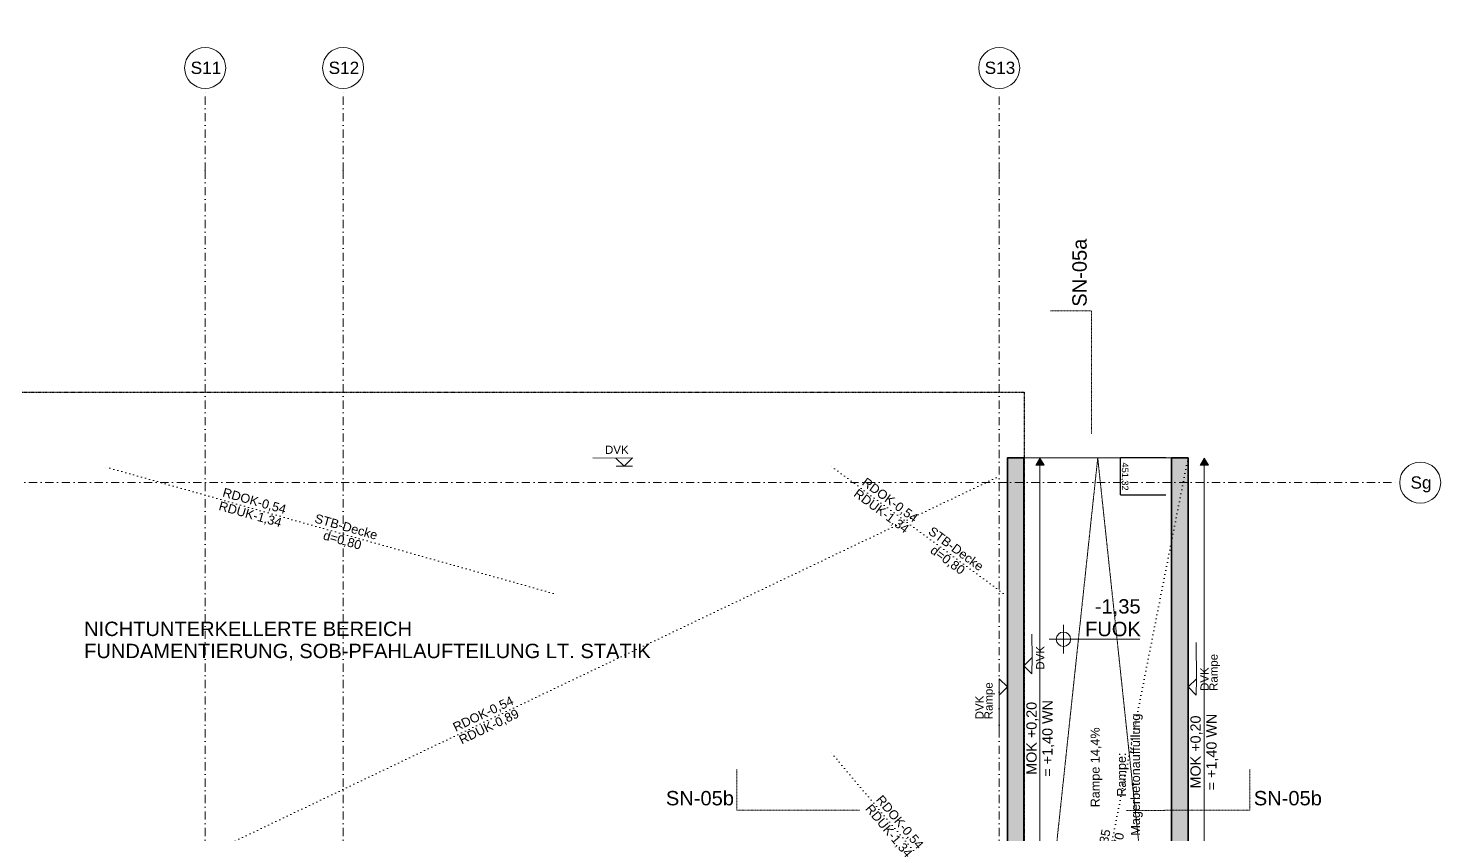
# Model space of a CAD drawing. Header units: millimetres. Extents: x 32522367 to 32638135, y 41424826 to 41540167.
# Drawn here: x 32615654 to 32632856, y 41472625 to 41482446 of the extents above; entities that cross this region are included whole.
import ezdxf
from ezdxf.enums import TextEntityAlignment as Align

# ---------------------------------------------------------------- set-up
doc = ezdxf.new("R2010")
doc.units = ezdxf.units.MM
for name, pattern in [('Achse', [0.2, 0.1, -0.05, 0, -0.05]), ('Punktlinie weit', [0.05, 0, -0.05]), ('Raster', [0.2, 0.1, -0.05, 0, -0.05]), ('Strichlinie eng', [0.1, 0.075, -0.025]), ('Strichlinie weit', [0.2, 0.15, -0.05]), ('Untersicht', [0.1, 0.075, -0.025])]:
    doc.linetypes.add(name, pattern=pattern)
for name, color, linetype in [('000 Achsraster Haupt', 251, 'Continuous'), ('120 Wand Innen tragend', 251, 'Continuous'), ('215 DVK darüber', 251, 'Continuous'), ('330 Dachaufbau', 251, 'Continuous'), ('951 Polierplan Hoehenkote', 251, 'Continuous'), ('955 Polierplan Beschriftung', 251, 'Continuous')]:
    doc.layers.add(name, color=color, linetype=linetype)
for name, color, linetype, lineweight in [('000 Achsraster Haupt_Stift_Nr__1', 251, 'Continuous', 13), ('110 Wand Aussen_Stift_Nr__24', 251, 'Continuous', 13), ('110 Wand Aussen_Stift_Nr__4', 251, 'Continuous', 35), ('120 Wand Innen tragend_Stift_Nr__76', 251, 'Continuous', 13), ('215 DVK darüber_Stift_Nr__17', 251, 'Continuous', 18), ('330 Dachaufbau_Stift_Nr__76', 251, 'Continuous', 13), ('420 Rampe_Stift_Nr__1', 251, 'Continuous', 13), ('681 Fluchtlinien_Stift_Nr__10', 251, 'Continuous', 25), ('851 Marker Schnittführung Neben_Stift_Nr__1', 251, 'Continuous', 13), ('851 Marker Schnittführung Neben_Stift_Nr__2', 251, 'Continuous', 18), ('915 Allgemein Beschriftung_Stift_Nr__1', 251, 'Continuous', 13), ('951 Polierplan Hoehenkote_Stift_Nr__1', 251, 'Continuous', 13), ('951 Polierplan Hoehenkote_Stift_Nr__109', 251, 'Continuous', 13), ('955 Polierplan Beschriftung_Stift_Nr__1', 251, 'Continuous', 13)]:
    doc.layers.add(name, color=color, linetype=linetype, lineweight=lineweight)
doc.layers.add('E_NACHRTECH', color=3, linetype='Continuous', true_color=0x00fa00)
doc.styles.add('ERSTELLTER_STIL_1', font='arial.ttf')
doc.styles.get("Standard").update_dxf_attribs({"font": 'arial.ttf'})
doc.dimstyles.new('ISO-25', dxfattribs={"dimtxt": 80, "dimasz": 2.5, "dimexe": 1.25, "dimexo": 0.625, "dimtad": 1, "dimtxsty": 'Standard', "dimcen": 2.5, "dimazin": 3, "dimtfac": 1, "dimtmove": 0, "dimatfit": 3})

# ---------------------------------------------------------------- blocks, each defined once
blk = doc.blocks.new('*D2244')
at = {"layer": 'Defpoints', "color": 0, "transparency": 16777216}
for p in [(32628957, 41477213), (32629507, 41477213), (32629507, 41476762)]:
    blk.add_point(p, dxfattribs=at)
at = {"layer": 'E_NACHRTECH', "color": 0, "lineweight": -2, "transparency": 16777216}
for p, q in [((32629507, 41477213), (32628955, 41477213)), ((32628957, 41476764), (32628957, 41477210)), ((32629507, 41476762), (32628955, 41476762))]:
    blk.add_line(p, q, dxfattribs=at)
at = {"layer": 'E_NACHRTECH', "color": 0, "transparency": 16777216}
for points in [[(32628957, 41477210), (32628956, 41477210), (32628957, 41477213)], [(32628957, 41476764), (32628956, 41476764), (32628957, 41476762)]]:
    blk.add_solid(points, dxfattribs=at)
at = {"layer": 'E_NACHRTECH', "color": 0, "transparency": 16777216, "insert": (32629005, 41476987), "char_height": 80, "attachment_point": 5, "rotation": 270.0003}
blk.add_mtext('451,32', dxfattribs=at)
blk = doc.blocks.new('Dachfläche_9', base_point=(86.213, 2.884))
at = {"layer": '330 Dachaufbau_Stift_Nr__76', "color": 8, "linetype": 'Untersicht', "lineweight": 13, "flags": 128}
for points in [[(86.213, 2.884), (88.593, 10.991)], [(88.593, 10.991), (90.32, 10.484)], [(90.32, 10.484), (87.94, 2.377)], [(87.94, 2.377), (86.213, 2.884)]]:
    blk.add_lwpolyline(points, dxfattribs=at)
blk = doc.blocks.new('Wand_522', base_point=(85.951, 2.7))
at = {"layer": '120 Wand Innen tragend_Stift_Nr__76', "color": 8, "linetype": 'Untersicht', "lineweight": 13, "flags": 128}
for points in [[(88.401, 11.047), (86.035, 2.988)], [(88.401, 11.047), (88.593, 10.991)], [(86.143, 2.644), (88.593, 10.991)], [(85.951, 2.7), (86.143, 2.644)]]:
    blk.add_lwpolyline(points, dxfattribs=at)
blk = doc.blocks.new('Wand_569', base_point=(88.132, 2.32))
at = {"layer": '120 Wand Innen tragend_Stift_Nr__76', "color": 8, "linetype": 'Untersicht', "lineweight": 13, "flags": 128}
for points in [[(90.32, 10.484), (87.94, 2.377)], [(88.132, 2.32), (90.512, 10.428)], [(90.512, 10.428), (90.32, 10.484)]]:
    blk.add_lwpolyline(points, dxfattribs=at)
blk = doc.blocks.new('Linie_10', base_point=(86.331, 2.589))
at = {"layer": '951 Polierplan Hoehenkote', "linetype": 'Continuous', "lineweight": 0, "true_color": 0x000000}
for points in [[(88.781, 10.936), (88.709, 10.867), (88.805, 10.839)], [(86.331, 2.589), (86.403, 2.658), (86.307, 2.686)]]:
    blk.add_hatch(color=18, dxfattribs=at).paths.add_polyline_path(points)
at = {"layer": '951 Polierplan Hoehenkote_Stift_Nr__1', "color": 7, "linetype": 'Continuous', "lineweight": 13}
for p, q in [((86.355, 2.672), (88.757, 10.853)), ((88.781, 10.936), (88.709, 10.867)), ((88.805, 10.839), (88.709, 10.867)), ((88.781, 10.936), (88.805, 10.839)), ((86.307, 2.686), (86.403, 2.658)), ((86.331, 2.589), (86.307, 2.686)), ((86.331, 2.589), (86.403, 2.658))]:
    blk.add_line(p, q, dxfattribs=at)
blk = doc.blocks.new('Linie_12', base_point=(88.32, 2.265))
at = {"layer": '951 Polierplan Hoehenkote', "linetype": 'Continuous', "lineweight": 0, "true_color": 0x000000}
for points in [[(90.7, 10.372), (90.628, 10.303), (90.724, 10.275)], [(88.32, 2.265), (88.393, 2.334), (88.297, 2.362)]]:
    blk.add_hatch(color=18, dxfattribs=at).paths.add_polyline_path(points)
at = {"layer": '951 Polierplan Hoehenkote_Stift_Nr__1', "color": 7, "linetype": 'Continuous', "lineweight": 13}
for p, q in [((90.7, 10.372), (90.628, 10.303)), ((90.7, 10.372), (90.724, 10.275)), ((88.345, 2.348), (90.676, 10.289)), ((90.724, 10.275), (90.628, 10.303)), ((88.297, 2.362), (88.393, 2.334)), ((88.32, 2.265), (88.297, 2.362)), ((88.32, 2.265), (88.393, 2.334))]:
    blk.add_line(p, q, dxfattribs=at)
blk = doc.blocks.new('Höhenbemaßung_239', base_point=(88.434, 8.738))
at = {"layer": '951 Polierplan Hoehenkote_Stift_Nr__1', "color": 7, "linetype": 'Continuous', "lineweight": 13}
for p, q in [((88.266, 8.787), (89.326, 8.476)), ((88.385, 8.57), (88.484, 8.905))]:
    blk.add_line(p, q, dxfattribs=at)
blk.add_circle((88.434, 8.738), 0.0875, dxfattribs=at)
at = {"layer": '951 Polierplan Hoehenkote_Stift_Nr__109', "color": 7, "lineweight": 13, "char_height": 0.175, "attachment_point": 7, "rotation": 343.64, "style": 'ERSTELLTER_STIL_1'}
for s, insert in [('\\A1;{\\pql;\\fArial|b0|i0|c0|p0;\\W1.000000;-1,35}', (88.88, 8.899)), ('\\A1;{\\pql;\\fArial|b0|i0|c0|p0;\\W1.000000;FUOK}', (88.696, 8.697))]:
    blk.add_mtext(s, dxfattribs=dict(at, insert=insert))
blk = doc.blocks.new('Höhenbemaßung_260', base_point=(87.616, 8.372))
at = {"layer": '215 DVK darüber_Stift_Nr__17', "color": 190, "linetype": 'Continuous', "lineweight": 18, "true_color": 0x9900ff}
for p, q in [((87.548, 8.496), (87.491, 8.304)), ((87.616, 8.372), (87.548, 8.496)), ((87.644, 8.468), (87.587, 8.276)), ((87.491, 8.304), (87.367, 7.88)), ((87.491, 8.304), (87.616, 8.372))]:
    blk.add_line(p, q, dxfattribs=at)
at = {"layer": '215 DVK darüber_Stift_Nr__17', "color": 190, "lineweight": 18, "true_color": 0x9900ff, "char_height": 0.1, "attachment_point": 7, "rotation": 73.6061, "style": 'ERSTELLTER_STIL_1'}
for s, insert in [('\\A1;{\\pql;\\fArial|b0|i0|c0|p0;\\W1.000000;Rampe}', (87.361, 8.037)), ('\\A1;{\\pql;\\fArial|b0|i0|c0|p0;\\W1.000000;DVK }', (87.226, 8.076))]:
    blk.add_mtext(s, dxfattribs=dict(at, insert=insert))
blk = doc.blocks.new('Höhenbemaßung_261', base_point=(89.726, 7.752))
at = {"layer": '215 DVK darüber_Stift_Nr__17', "color": 190, "linetype": 'Continuous', "lineweight": 18, "true_color": 0x9900ff}
for p, q in [((89.851, 7.82), (89.975, 8.244)), ((89.698, 7.656), (89.755, 7.848)), ((89.851, 7.82), (89.726, 7.752)), ((89.726, 7.752), (89.794, 7.628)), ((89.794, 7.628), (89.851, 7.82))]:
    blk.add_line(p, q, dxfattribs=at)
at = {"layer": '215 DVK darüber_Stift_Nr__17', "color": 190, "lineweight": 18, "true_color": 0x9900ff, "char_height": 0.1, "attachment_point": 7, "rotation": 73.6061, "style": 'ERSTELLTER_STIL_1'}
for s, insert in [('\\A1;{\\pql;\\fArial|b0|i0|c0|p0;\\W1.000000;DVK }', (89.953, 7.635)), ('\\A1;{\\pql;\\fArial|b0|i0|c0|p0;\\W1.000000;Rampe}', (90.087, 7.596))]:
    blk.add_mtext(s, dxfattribs=dict(at, insert=insert))
blk = doc.blocks.new('Höhenbemaßung_262', base_point=(83.895, 12.266))
at = {"layer": '215 DVK darüber_Stift_Nr__17', "color": 190, "linetype": 'Continuous', "lineweight": 18, "true_color": 0x9900ff}
for p, q in [((83.827, 12.39), (83.557, 12.47)), ((84.019, 12.334), (83.827, 12.39)), ((83.827, 12.39), (83.895, 12.266)), ((83.991, 12.238), (83.799, 12.294)), ((83.895, 12.266), (84.019, 12.334))]:
    blk.add_line(p, q, dxfattribs=at)
at = {"layer": '215 DVK darüber_Stift_Nr__17', "color": 190, "lineweight": 18, "true_color": 0x9900ff, "insert": (83.713, 12.476), "char_height": 0.1, "attachment_point": 7, "rotation": 343.6061, "style": 'ERSTELLTER_STIL_1'}
blk.add_mtext('\\A1;{\\pql;\\fArial|b0|i0|c0|p0;\\W1.000000;DVK}', dxfattribs=at)
blk = doc.blocks.new('Etikett_355', base_point=(68.814, 7.731))
at = {"layer": '955 Polierplan Beschriftung_Stift_Nr__1', "color": 7, "linetype": 'Punktlinie weit', "lineweight": 13}
blk.add_line((68.814, 7.731), (88.297, 10.87), dxfattribs=at)
at = {"layer": '955 Polierplan Beschriftung_Stift_Nr__1', "color": 7, "lineweight": 13, "insert": (81.022, 9.694), "char_height": 0.11, "attachment_point": 4, "rotation": 9.1534, "line_spacing_factor": 0.929581, "style": 'ERSTELLTER_STIL_1'}
blk.add_mtext('\\A1;{\\pql;\\fArial|b0|i0|c0|p0;\\W1.000000;RDOK\\fArial|b0|i0|c0|p0;\\W1.000000;\\fArial|b0|i0|c0|p0;\\W1.000000;-0,54\\fArial|b0|i0|c0|p0;\\W1.000000;\\A1{\\H.66x;\\S^  ;}\\fArial|b0|i0|c0|p0;\\W1.000000;\\fArial|b0|i0|c0|p0;\\W1.000000;\\P\\pql;\\fArial|b0|i0|c0|p0;\\W1.000000;RDUK\\fArial|b0|i0|c0|p0;\\W1.000000;\\fArial|b0|i0|c0|p0;\\W1.000000;-0,89\\fArial|b0|i0|c0|p0;\\W1.000000;\\A1{\\H.66x;\\S^  ;}\\fArial|b0|i0|c0|p0;\\W1.000000;\\fArial|b0|i0|c0|p0;\\W1.000000;}', dxfattribs=at)
blk = doc.blocks.new('Etikett_357', base_point=(81.375, 11.396))
at = {"layer": '955 Polierplan Beschriftung_Stift_Nr__1', "color": 7, "linetype": 'Punktlinie weit', "lineweight": 13}
blk.add_line((82.63, 11.022), (77.799, 14.056), dxfattribs=at)
at = {"layer": '955 Polierplan Beschriftung_Stift_Nr__1', "color": 7, "lineweight": 13, "char_height": 0.11, "rotation": 327.8689, "line_spacing_factor": 0.929581, "style": 'ERSTELLTER_STIL_1'}
for s, insert, attachment_point in [('\\A1;{\\pql;\\fArial|b0|i0|c0|p0;\\W1.000000;RDOK\\fArial|b0|i0|c0|p0;\\W1.000000;\\fArial|b0|i0|c0|p0;\\W1.000000;-0,54\\fArial|b0|i0|c0|p0;\\W1.000000;\\A1{\\H.66x;\\S^  ;}\\fArial|b0|i0|c0|p0;\\W1.000000;\\fArial|b0|i0|c0|p0;\\W1.000000;\\P\\pql;\\fArial|b0|i0|c0|p0;\\W1.000000;RDUK\\fArial|b0|i0|c0|p0;\\W1.000000;\\fArial|b0|i0|c0|p0;\\W1.000000;-1,34\\fArial|b0|i0|c0|p0;\\W1.000000;\\A1{\\H.66x;\\S^  ;}\\fArial|b0|i0|c0|p0;\\W1.000000;\\fArial|b0|i0|c0|p0;\\W1.000000;}', (79.066, 13.255), 4), ('\\A1;{\\pqc;\\fArial|b0|i0|c0|p0;\\W1.000000;\\fArial|b0|i0|c0|p0;\\W1.000000;\\fArial|b0|i0|c0|p0;\\W1.000000;STB-Decke\\fArial|b0|i0|c0|p0;\\W1.000000;\\A1{\\H.66x;\\S^  ;}\\fArial|b0|i0|c0|p0;\\W1.000000;\\fArial|b0|i0|c0|p0;\\W1.000000;\\P\\pqc;\\fArial|b0|i0|c0|p0;\\W1.000000;d=\\fArial|b0|i0|c0|p0;\\W1.000000;\\fArial|b0|i0|c0|p0;\\W1.000000;0,80\\fArial|b0|i0|c0|p0;\\W1.000000;\\A1{\\H.66x;\\S^  ;}\\fArial|b0|i0|c0|p0;\\W1.000000;\\fArial|b0|i0|c0|p0;\\W1.000000;}', (80.397, 12.419), 5)]:
    blk.add_mtext(s, dxfattribs=dict(at, insert=insert, attachment_point=attachment_point))
blk = doc.blocks.new('Etikett_358', base_point=(87.89, 9.483))
at = {"layer": '955 Polierplan Beschriftung_Stift_Nr__1', "color": 7, "linetype": 'Punktlinie weit', "lineweight": 13}
blk.add_line((87.888, 9.478), (86.312, 11.557), dxfattribs=at)
at = {"layer": '955 Polierplan Beschriftung_Stift_Nr__1', "color": 7, "lineweight": 13, "char_height": 0.11, "rotation": 307.1687, "line_spacing_factor": 0.929581, "style": 'ERSTELLTER_STIL_1'}
for s, insert, attachment_point in [('\\A1;{\\pql;\\fArial|b0|i0|c0|p0;\\W1.000000;RDOK\\fArial|b0|i0|c0|p0;\\W1.000000;\\fArial|b0|i0|c0|p0;\\W1.000000;-0,54\\fArial|b0|i0|c0|p0;\\W1.000000;\\A1{\\H.66x;\\S^  ;}\\fArial|b0|i0|c0|p0;\\W1.000000;\\fArial|b0|i0|c0|p0;\\W1.000000;\\P\\pql;\\fArial|b0|i0|c0|p0;\\W1.000000;RDUK\\fArial|b0|i0|c0|p0;\\W1.000000;\\fArial|b0|i0|c0|p0;\\W1.000000;-1,34\\fArial|b0|i0|c0|p0;\\W1.000000;\\A1{\\H.66x;\\S^  ;}\\fArial|b0|i0|c0|p0;\\W1.000000;\\fArial|b0|i0|c0|p0;\\W1.000000;}', (86.566, 11.215), 4), ('\\A1;{\\pqc;\\fArial|b0|i0|c0|p0;\\W1.000000;\\fArial|b0|i0|c0|p0;\\W1.000000;\\fArial|b0|i0|c0|p0;\\W1.000000;STB-Decke\\fArial|b0|i0|c0|p0;\\W1.000000;\\A1{\\H.66x;\\S^  ;}\\fArial|b0|i0|c0|p0;\\W1.000000;\\fArial|b0|i0|c0|p0;\\W1.000000;\\P\\pqc;\\fArial|b0|i0|c0|p0;\\W1.000000;d=\\fArial|b0|i0|c0|p0;\\W1.000000;\\fArial|b0|i0|c0|p0;\\W1.000000;0,80\\fArial|b0|i0|c0|p0;\\W1.000000;\\A1{\\H.66x;\\S^  ;}\\fArial|b0|i0|c0|p0;\\W1.000000;\\fArial|b0|i0|c0|p0;\\W1.000000;}', (87.418, 10.091), 5)]:
    blk.add_mtext(s, dxfattribs=dict(at, insert=insert, attachment_point=attachment_point))
blk = doc.blocks.new('Etikett_359', base_point=(86.639, 5.223))
at = {"layer": '955 Polierplan Beschriftung_Stift_Nr__1', "color": 7, "linetype": 'Punktlinie weit', "lineweight": 13}
blk.add_line((86.639, 5.223), (85.33, 8.212), dxfattribs=at)
at = {"layer": '955 Polierplan Beschriftung_Stift_Nr__1', "color": 7, "lineweight": 13, "char_height": 0.11, "rotation": 293.6382, "line_spacing_factor": 0.929581, "style": 'ERSTELLTER_STIL_1'}
for s, insert, attachment_point in [('\\A1;{\\pql;\\fArial|b0|i0|c0|p0;\\W1.000000;RDOK\\fArial|b0|i0|c0|p0;\\W1.000000;\\fArial|b0|i0|c0|p0;\\W1.000000;-0,54\\fArial|b0|i0|c0|p0;\\W1.000000;\\A1{\\H.66x;\\S^  ;}\\fArial|b0|i0|c0|p0;\\W1.000000;\\fArial|b0|i0|c0|p0;\\W1.000000;\\P\\pql;\\fArial|b0|i0|c0|p0;\\W1.000000;RDUK\\fArial|b0|i0|c0|p0;\\W1.000000;\\fArial|b0|i0|c0|p0;\\W1.000000;-1,34\\fArial|b0|i0|c0|p0;\\W1.000000;\\A1{\\H.66x;\\S^  ;}\\fArial|b0|i0|c0|p0;\\W1.000000;\\fArial|b0|i0|c0|p0;\\W1.000000;}', (85.644, 7.486), 4), ('\\A1;{\\pqc;\\fArial|b0|i0|c0|p0;\\W1.000000;\\fArial|b0|i0|c0|p0;\\W1.000000;\\fArial|b0|i0|c0|p0;\\W1.000000;STB-Decke\\fArial|b0|i0|c0|p0;\\W1.000000;\\A1{\\H.66x;\\S^  ;}\\fArial|b0|i0|c0|p0;\\W1.000000;\\fArial|b0|i0|c0|p0;\\W1.000000;\\P\\pqc;\\fArial|b0|i0|c0|p0;\\W1.000000;d=\\fArial|b0|i0|c0|p0;\\W1.000000;\\fArial|b0|i0|c0|p0;\\W1.000000;0,80\\fArial|b0|i0|c0|p0;\\W1.000000;\\A1{\\H.66x;\\S^  ;}\\fArial|b0|i0|c0|p0;\\W1.000000;\\fArial|b0|i0|c0|p0;\\W1.000000;}', (86.202, 6.209), 5)]:
    blk.add_mtext(s, dxfattribs=dict(at, insert=insert, attachment_point=attachment_point))
blk = doc.blocks.new('Etikett_363', base_point=(85.275, 0.397))
at = {"layer": '955 Polierplan Beschriftung_Stift_Nr__1', "color": 7, "linetype": 'Punktlinie weit', "lineweight": 13}
blk.add_line((85.275, 0.397), (90.512, 10.428), dxfattribs=at)
at = {"layer": '955 Polierplan Beschriftung_Stift_Nr__1', "color": 7, "lineweight": 13, "char_height": 0.11, "rotation": 62.4295, "line_spacing_factor": 0.929581, "style": 'ERSTELLTER_STIL_1'}
for s, insert, attachment_point in [('\\A1;{\\pql;\\fArial|b0|i0|c0|p0;\\W1.000000;RDOK\\fArial|b0|i0|c0|p0;\\W1.000000;\\fArial|b0|i0|c0|p0;\\W1.000000;-1,35\\fArial|b0|i0|c0|p0;\\W1.000000;\\A1{\\H.66x;\\S^  ;}\\fArial|b0|i0|c0|p0;\\W1.000000;\\fArial|b0|i0|c0|p0;\\W1.000000;\\P\\pql;\\fArial|b0|i0|c0|p0;\\W1.000000;RDUK\\fArial|b0|i0|c0|p0;\\W1.000000;\\fArial|b0|i0|c0|p0;\\W1.000000;-1,70\\fArial|b0|i0|c0|p0;\\W1.000000;\\A1{\\H.66x;\\S^  ;}\\fArial|b0|i0|c0|p0;\\W1.000000;\\fArial|b0|i0|c0|p0;\\W1.000000;}', (88.005, 5.618), 4), ('\\A1;{\\pqc;\\fArial|b0|i0|c0|p0;\\W1.000000;\\fArial|b0|i0|c0|p0;\\W1.000000;\\fArial|b0|i0|c0|p0;\\W1.000000;STB-Decke\\fArial|b0|i0|c0|p0;\\W1.000000;\\A1{\\H.66x;\\S^  ;}\\fArial|b0|i0|c0|p0;\\W1.000000;\\fArial|b0|i0|c0|p0;\\W1.000000;\\P\\pqc;\\fArial|b0|i0|c0|p0;\\W1.000000;d=\\fArial|b0|i0|c0|p0;\\W1.000000;\\fArial|b0|i0|c0|p0;\\W1.000000;0,35\\fArial|b0|i0|c0|p0;\\W1.000000;\\A1{\\H.66x;\\S^  ;}\\fArial|b0|i0|c0|p0;\\W1.000000;\\fArial|b0|i0|c0|p0;\\W1.000000;}', (87.638, 4.915), 5)]:
    blk.add_mtext(s, dxfattribs=dict(at, insert=insert, attachment_point=attachment_point))
blk = doc.blocks.new('Standard-Rastermarker_19')
at = {"layer": '000 Achsraster Haupt_Stift_Nr__1', "color": 7, "linetype": 'Raster', "lineweight": 13}
for q in [(50.083, 0), (0, 0)]:
    blk.add_line((1, 0), q, dxfattribs=at)
at = {"layer": '000 Achsraster Haupt_Stift_Nr__1', "color": 7, "linetype": 'Continuous', "lineweight": 13}
blk.add_circle((-0.25, 0), 0.25, dxfattribs=at)
at = {"layer": '000 Achsraster Haupt_Stift_Nr__1', "color": 7, "linetype": 'Raster', "lineweight": 13}
blk.add_point((1, 0), dxfattribs=at)
blk.add_point((1, 0), dxfattribs=at)
at = {"layer": '000 Achsraster Haupt_Stift_Nr__1', "color": 7, "lineweight": 13, "style": 'ERSTELLTER_STIL_1'}
for tag, p in [('AC_MarkerText_1_0', (-0.359, -0.034)), ('AC_MarkerText_1_1', (51.224, -0.034))]:
    blk.add_attdef(tag, text='', height=0.15, rotation=90, dxfattribs=at).set_placement(p, align=Align.TOP_CENTER)
blk = doc.blocks.new('Standard-Rastermarker_22')
at = {"layer": '000 Achsraster Haupt_Stift_Nr__1', "color": 7, "linetype": 'Raster', "lineweight": 13}
for p, q in [((1, 0), (27.7, 0)), ((27.7, 0), (27.7, 0)), ((27.7, 0), (28.7, 0))]:
    blk.add_line(p, q, dxfattribs=at)
at = {"layer": '000 Achsraster Haupt_Stift_Nr__1', "color": 7, "linetype": 'Continuous', "lineweight": 13}
blk.add_circle((28.95, 0), 0.25, dxfattribs=at)
at = {"layer": '000 Achsraster Haupt_Stift_Nr__1', "color": 7, "linetype": 'Raster', "lineweight": 13}
blk.add_point((27.7, 0), dxfattribs=at)
at = {"layer": '000 Achsraster Haupt_Stift_Nr__1', "color": 7, "lineweight": 13, "style": 'ERSTELLTER_STIL_1'}
for tag, p in [('AC_MarkerText_1_0', (-0.25, 0.075)), ('AC_MarkerText_1_1', (28.95, 0.075))]:
    blk.add_attdef(tag, text='', height=0.15, rotation=0, dxfattribs=at).set_placement(p, align=Align.TOP_CENTER)
blk = doc.blocks.new('Höhenbemaßung_282', base_point=(87.881, 8.564))
at = {"layer": '215 DVK darüber_Stift_Nr__17', "color": 190, "linetype": 'Continuous', "lineweight": 18, "true_color": 0x9900ff}
for p, q in [((88.005, 8.632), (88.084, 8.903)), ((87.852, 8.469), (87.909, 8.66)), ((88.005, 8.632), (87.881, 8.564)), ((87.948, 8.44), (88.005, 8.632)), ((87.881, 8.564), (87.948, 8.44))]:
    blk.add_line(p, q, dxfattribs=at)
at = {"layer": '215 DVK darüber_Stift_Nr__17', "color": 190, "lineweight": 18, "true_color": 0x9900ff, "insert": (88.107, 8.447), "char_height": 0.1, "attachment_point": 7, "rotation": 73.6061, "style": 'ERSTELLTER_STIL_1'}
blk.add_mtext('\\A1;{\\pql;\\fArial|b0|i0|c0|p0;\\W1.000000;DVK}', dxfattribs=at)

msp = doc.modelspace()

# ---------------------------------------------------------------- hatches: boundary and pattern name
at = {"layer": '110 Wand Aussen_Stift_Nr__24', "linetype": 'Continuous', "lineweight": 13}
for points in [[(32627778.727, 41468513.501), (32627778.682, 41477212.831), (32627578.682, 41477212.83), (32627578.727, 41468513.5)], [(32629778.726, 41468763.893), (32629778.683, 41477212.841), (32629578.683, 41477212.84), (32629578.726, 41468763.892)]]:
    msp.add_hatch(color=92, dxfattribs=at).paths.add_polyline_path(points)

# ---------------------------------------------------------------- linework, layer by layer
at = {"layer": '110 Wand Aussen_Stift_Nr__4', "color": 7, "linetype": 'Continuous', "lineweight": 35, "flags": 128}
for points in [[(32627778.727, 41468513.501), (32627778.682, 41477212.831), (32627578.682, 41477212.83), (32627578.727, 41468513.5)], [(32629778.726, 41468763.893), (32629778.683, 41477212.841), (32629578.683, 41477212.84), (32629578.726, 41468763.892)]]:
    msp.add_lwpolyline(points, close=True, dxfattribs=at)
at = {"layer": '420 Rampe_Stift_Nr__1', "color": 7, "linetype": 'Continuous', "lineweight": 13}
msp.add_line((32627578.682, 41477212.83), (32629778.682, 41477212.841), dxfattribs=at)
at = {"layer": '420 Rampe_Stift_Nr__1', "color": 7, "linetype": 'Strichlinie eng', "lineweight": 13}
for p, q in [((32627778.726, 41468763.501), (32628678.682, 41477212.835)), ((32628678.682, 41477212.835), (32629578.726, 41468763.51))]:
    msp.add_line(p, q, dxfattribs=at)
at = {"layer": '681 Fluchtlinien_Stift_Nr__10', "color": 1, "linetype": 'Strichlinie weit', "lineweight": 25}
msp.add_lwpolyline([(32545868.865, 41441712.417), (32545868.431, 41527613.435), (32593380.819, 41527613.674), (32593380.92, 41507613.674), (32565868.532, 41507613.536), (32565868.764, 41461712.518), (32607781.152, 41461712.73), (32607781.069, 41478013.747), (32627781.069, 41478013.848), (32627781.253, 41441712.831)], close=True, dxfattribs=at)
msp.add_lwpolyline([(32587378.762, 41461712.627), (32607781.152, 41461712.73), (32607781.069, 41478013.747), (32627781.069, 41478013.848), (32627781.253, 41441712.831), (32587378.862, 41441712.627)], dxfattribs=at)
at = {"layer": '851 Marker Schnittführung Neben_Stift_Nr__2', "color": 7, "linetype": 'Achse', "lineweight": 18}
for points in [[(32628104.198, 41479005.07), (32628604.198, 41479005.072), (32628604.205, 41477505.072)], [(32624283.45, 41473422.947), (32624283.452, 41472922.947), (32625783.452, 41472922.955)], [(32630529.337, 41473422.743), (32630529.602, 41472922.743), (32629029.602, 41472921.949)]]:
    msp.add_lwpolyline(points, dxfattribs=at)

# ---------------------------------------------------------------- block references
at = {"layer": '000 Achsraster Haupt', "color": 7, "linetype": 'Continuous', "lineweight": 18}
ref = msp.add_blockref('Standard-Rastermarker_19', (32617808.662, 41481712.782), dxfattribs=dict(at, xscale=999.9999999999995, yscale=999.9999999999995, zscale=999.9999999999995, rotation=270.0002901272617))
ref.add_attrib('AC_MarkerText_1', 'S11', dxfattribs={"layer": '000 Achsraster Haupt_Stift_Nr__1', "color": 7, "lineweight": 13, "height": 150, "rotation": 0.0002954, "style": 'ERSTELLTER_STIL_1'}).set_placement((32617818.318, 41482039.17), align=Align.TOP_CENTER)
ref = msp.add_blockref('Standard-Rastermarker_19', (32619488.662, 41481712.79), dxfattribs=dict(at, xscale=999.9999999999995, yscale=999.9999999999995, zscale=999.9999999999995, rotation=270.0002901272617))
ref.add_attrib('AC_MarkerText_1', 'S12', dxfattribs={"layer": '000 Achsraster Haupt_Stift_Nr__1', "color": 7, "lineweight": 13, "height": 150, "rotation": 0.0002954, "style": 'ERSTELLTER_STIL_1'}).set_placement((32619498.317, 41482039.178), align=Align.TOP_CENTER)
ref = msp.add_blockref('Standard-Rastermarker_19', (32627478.659, 41481712.831), dxfattribs=dict(at, xscale=999.9999999999995, yscale=999.9999999999995, zscale=999.9999999999995, rotation=270.0002901272617))
ref.add_attrib('AC_MarkerText_1', 'S13', dxfattribs={"layer": '000 Achsraster Haupt_Stift_Nr__1', "color": 7, "lineweight": 13, "height": 150, "rotation": 0.0002954, "style": 'ERSTELLTER_STIL_1'}).set_placement((32627488.315, 41482039.219), align=Align.TOP_CENTER)
ref = msp.add_blockref('Standard-Rastermarker_22', (32603655.995, 41476912.709), dxfattribs=dict(at, xscale=1000, yscale=1000, zscale=1000, rotation=0.0002892115761607))
ref.add_attrib('AC_MarkerText_1_1', 'Sg', dxfattribs={"layer": '000 Achsraster Haupt_Stift_Nr__1', "color": 7, "lineweight": 13, "height": 150, "rotation": 0.0002954, "style": 'ERSTELLTER_STIL_1'}).set_placement((32632615.651, 41476989.24), align=Align.TOP_CENTER)
at = {"layer": '120 Wand Innen tragend', "color": 7, "lineweight": 35, "xscale": 1000, "yscale": 1000, "zscale": 1000, "rotation": 16.36019999999994}
for name, p in [('Wand_522', (32627578.727, 41468513.5)), ('Wand_569', (32629778.725, 41468763.511))]:
    msp.add_blockref(name, p, dxfattribs=at)
at = {"layer": '215 DVK darüber', "color": 190, "lineweight": 18, "true_color": 0x9900ff, "xscale": 1000, "yscale": 1000, "zscale": 1000, "rotation": 16.36019999999994}
for name, p in [('Höhenbemaßung_262', (32622912.014, 41477112.799)), ('Höhenbemaßung_282', (32627778.696, 41474683.853)), ('Höhenbemaßung_261', (32629778.697, 41474424.458)), ('Höhenbemaßung_260', (32627578.697, 41474424.447))]:
    msp.add_blockref(name, p, dxfattribs=at)
at = {"layer": '330 Dachaufbau', "color": 7, "linetype": 'Continuous', "lineweight": 13, "xscale": 1000, "yscale": 1000, "zscale": 1000, "rotation": 16.36019999999994}
msp.add_blockref('Dachfläche_9', (32627778.726, 41468763.897), dxfattribs=at)
at = {"layer": '951 Polierplan Hoehenkote', "color": 7, "linetype": 'Continuous', "lineweight": 13, "xscale": 1000, "yscale": 1000, "zscale": 1000, "rotation": 16.36019999999994}
for name, p in [('Linie_10', (32627975.156, 41468513.502)), ('Linie_12', (32629975.154, 41468763.512))]:
    msp.add_blockref(name, p, dxfattribs=at)
at = {"layer": '951 Polierplan Hoehenkote', "color": 7, "lineweight": 13, "xscale": 1000, "yscale": 1000, "zscale": 1000, "rotation": 16.36019999999994}
msp.add_blockref('Höhenbemaßung_239', (32628261.234, 41475005.864), dxfattribs=at)
at = {"layer": '955 Polierplan Beschriftung', "color": 7, "linetype": 'Continuous', "lineweight": 13, "xscale": 1000, "yscale": 1000, "zscale": 1000, "rotation": 16.36019999999994}
for name, p in [('Etikett_357', (32620738.675, 41475568.367)), ('Etikett_358', (32627528.673, 41475567.788)), ('Etikett_363', (32627578.739, 41466113.212)), ('Etikett_355', (32609718.726, 41468513.41)), ('Etikett_359', (32627528.696, 41471127.823))]:
    msp.add_blockref(name, p, dxfattribs=at)

# ---------------------------------------------------------------- texts
at = {"layer": '420 Rampe_Stift_Nr__1', "color": 7, "linetype": 'Continuous', "lineweight": 13, "insert": (32628591.585, 41473445.554), "char_height": 110, "attachment_point": 2, "rotation": 90.0002935, "style": 'ERSTELLTER_STIL_1'}
msp.add_mtext('\\A1;{\\pqc;\\fArial|b0|i0|c0|p0;\\W1.000000;Rampe 14,\\fArial|b0|i0|c0|p0;\\W1.000000;4\\fArial|b0|i0|c0|p0;\\W1.000000;%}', dxfattribs=at)
at = {"layer": '851 Marker Schnittführung Neben_Stift_Nr__1', "color": 7, "linetype": 'Continuous', "lineweight": 13, "char_height": 175, "attachment_point": 1, "style": 'ERSTELLTER_STIL_1'}
for s, insert, rotation in [('\\A1;{\\pql;\\fArial|b0|i0|c0|p0;\\W1.000000;S\\fArial|b0|i0|c0|p0;\\W1.000000;N\\fArial|b0|i0|c0|p0;\\W1.000000;-05a}', (32628369.197, 41479055.071), 90.0002935), ('\\A1;{\\pql;\\fArial|b0|i0|c0|p0;\\W1.000000;S\\fArial|b0|i0|c0|p0;\\W1.000000;N\\fArial|b0|i0|c0|p0;\\W1.000000;-05b}', (32623419.701, 41473157.944), 0.0002892), ('\\A1;{\\pql;\\fArial|b0|i0|c0|p0;\\W1.000000;S\\fArial|b0|i0|c0|p0;\\W1.000000;N\\fArial|b0|i0|c0|p0;\\W1.000000;-05b}', (32630579.478, 41473157.77), 0.0303196)]:
    msp.add_mtext(s, dxfattribs=dict(at, insert=insert, rotation=rotation))
at = {"layer": '915 Allgemein Beschriftung_Stift_Nr__1', "color": 7, "linetype": 'Continuous', "lineweight": 13, "insert": (32616334.642, 41475219.815), "char_height": 175, "attachment_point": 1, "rotation": 0.0002892, "line_spacing_factor": 0.922487, "style": 'ERSTELLTER_STIL_1'}
msp.add_mtext('\\A1;{\\pql;\\fArial|b0|i0|c0|p0;\\W1.000000;NICHTUNTERKELLERTE BEREICH\\P\\pql;\\fArial|b0|i0|c0|p0;\\W1.000000;FUNDAMENTIERUNG, \\fArial|b0|i0|c0|p0;\\W1.000000;SOB-PFAHLAUFTEILUNG\\fArial|b0|i0|c0|p0;\\W1.000000; LT. STATIK}', dxfattribs=at)
at = {"layer": '951 Polierplan Hoehenkote_Stift_Nr__109', "color": 7, "linetype": 'Continuous', "lineweight": 13, "char_height": 125, "attachment_point": 2, "line_spacing_factor": 0.929581, "style": 'ERSTELLTER_STIL_1'}
for insert, rotation in [((32627809.662, 41473798.861), 90.0002931), ((32629807.272, 41473632.535), 90.0002892)]:
    msp.add_mtext('\\A1;{\\pqc;\\fArial|b0|i0|c0|p0;\\W1.000000;MOK\\fArial|b0|i0|c0|p0;\\W1.000000; \\fArial|b0|i0|c0|p0;\\W1.000000;+\\fArial|b0|i0|c0|p0;\\W1.000000;0,20\\P\\pqc;\\fArial|b0|i0|c0|p0;\\W1.000000;= +\\fArial|b0|i0|c0|p0;\\W1.000000;1,40\\fArial|b0|i0|c0|p0;\\W1.000000; WN}', dxfattribs=dict(at, insert=insert, rotation=rotation))
at = {"layer": '955 Polierplan Beschriftung_Stift_Nr__1', "color": 7, "linetype": 'Continuous', "lineweight": 13, "insert": (32628912.174, 41473357.484), "char_height": 110, "attachment_point": 2, "rotation": 90.0002892, "line_spacing_factor": 0.930913, "style": 'ERSTELLTER_STIL_1'}
msp.add_mtext('\\A1;{\\pqc;\\fArial|b0|i0|c0|p0;\\W1.000000;Rampe: \\P\\pqc;\\fArial|b0|i0|c0|p0;\\W1.000000;Magerbetonauffüllung}', dxfattribs=at)

# ---------------------------------------------------------------- dimensions: what is measured, and where the dimension line sits
at = {"layer": 'E_NACHRTECH', "color": 242, "true_color": 0xcd2027}
dim = msp.add_aligned_dim(p1=(32629507.29, 41476761.522), p2=(32629507.287, 41477212.84), distance=550.655, dimstyle='ISO-25', dxfattribs=at)
dim.commit()
dim.dimension.update_dxf_attribs({"geometry": '*D2244', "text_midpoint": (32629005.334, 41476987.178)})

doc.saveas('drawing.dxf')
